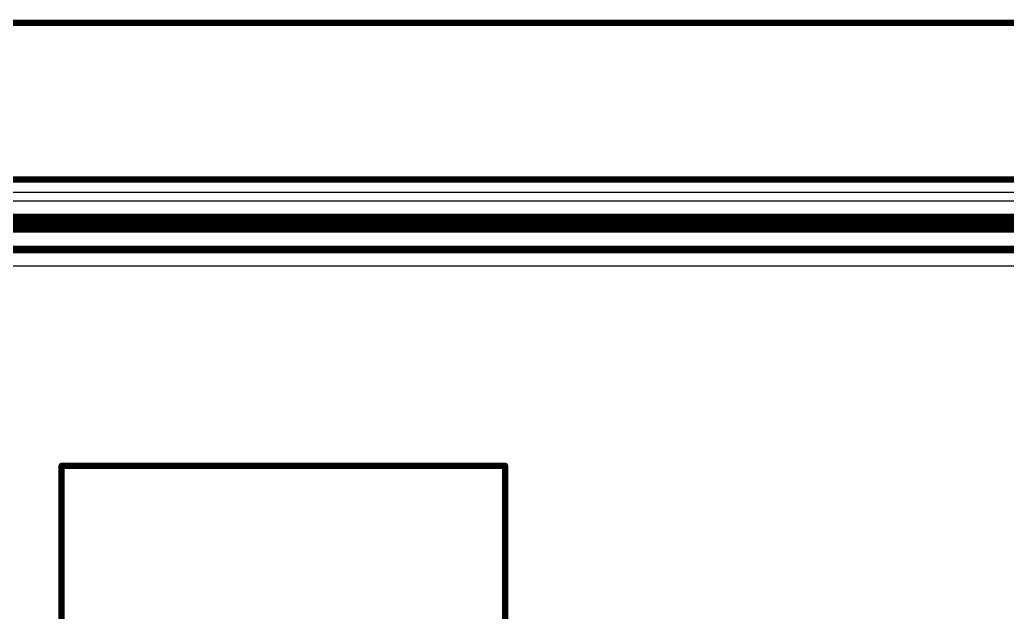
# Model space of a CAD drawing. Header units: inches. Extents: x 0 to 386, y 0 to 148.
# Drawn here: x 20.39 to 60.47, y 63.72 to 87.76 of the extents above; entities that cross this region are included whole.
import ezdxf

# ---------------------------------------------------------------- set-up
doc = ezdxf.new("R2010")
doc.units = ezdxf.units.IN
for name, color, linetype in [('Board outline', 216, 'Continuous'), ('Bottom Layer', 5, 'Continuous'), ('Dimensions', 6, 'Continuous'), ('Top Layer', 1, 'Continuous'), ('Top Overlay', 2, 'Continuous')]:
    doc.layers.add(name, color=color, linetype=linetype)

msp = doc.modelspace()

# ---------------------------------------------------------------- linework, layer by layer
at = {"layer": 'Board outline', "const_width": 0.254}
msp.add_lwpolyline([(2.997, 81.28), (251.003, 81.28)], dxfattribs=at)
at = {"layer": 'Bottom Layer'}
msp.add_line((5.064, 80.762), (69.642, 80.762), dxfattribs=at)
at = {"layer": 'Dimensions', "const_width": 0.254}
msp.add_lwpolyline([(0, 87.63), (120.474, 87.63)], dxfattribs=at)
at = {"layer": 'Top Layer'}
for p, q in [((5.064, 80.762), (105.149, 80.762)), ((75.387, 80.399), (13.154, 80.399)), ((13.045, 77.769), (72.113, 77.769))]:
    msp.add_line(p, q, dxfattribs=at)
for points, const_width in [([(13.154, 79.502), (75.387, 79.502)], 0.762), ([(13.045, 78.435), (72.575, 78.435)], 0.305)]:
    msp.add_lwpolyline(points, dxfattribs=dict(at, const_width=const_width))
at = {"layer": 'Top Overlay', "const_width": 0.254}
for points in [[(22.09, 69.66), (40.09, 69.66)], [(22.09, 51.66), (22.09, 69.66)], [(40.09, 51.66), (40.09, 69.66)]]:
    msp.add_lwpolyline(points, dxfattribs=at)
at = {"layer": 'Top Overlay', "const_width": 0.127}
for points in [[(22.026, 69.66, 1), (22.153, 69.66, 1)], [(22.026, 69.66, 1), (22.153, 69.66, 1)], [(40.026, 69.66, 1), (40.153, 69.66, 1)], [(40.026, 69.66, 1), (40.153, 69.66, 1)]]:
    msp.add_lwpolyline(points, format="xyb", close=True, dxfattribs=at)

doc.saveas('drawing.dxf')
